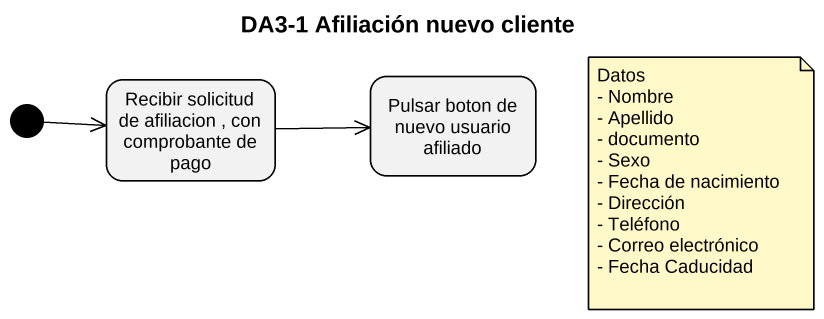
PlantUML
@startuml
title DA3-1 Afiliación nuevo cliente
hide empty description
state "Recibir solicitud de afiliacion , con comprobante de pago" as Recibir_solicitud_de
state "Pulsar boton de nuevo usuario afiliado" as Pulsar_boton_de_nuevo
[*] -right-> Recibir_solicitud_de
Recibir_solicitud_de -right-> Pulsar_boton_de_nuevo
note as N1
  Datos
  - Nombre
  - Apellido
  - documento
  - Sexo
  - Fecha de nacimiento
  - Dirección
  - Teléfono
  - Correo electrónico
  - Fecha Caducidad
end note
@enduml
